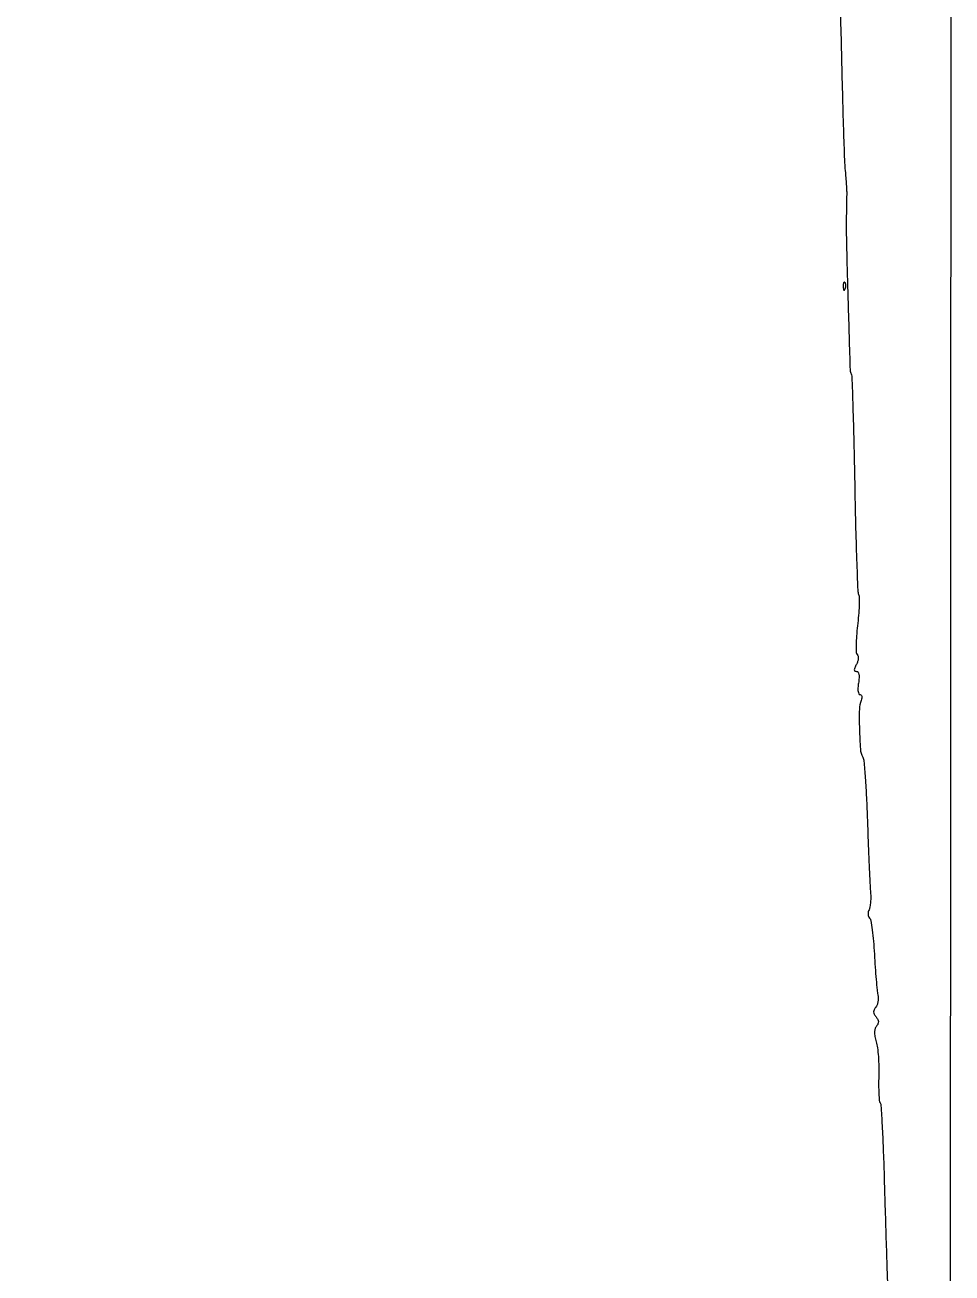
# Model space of a CAD drawing. Extents: x 0 to 4160, y 0 to 3120.
# Drawn here: x 3879.4 to 4160, y 727 to 1104.6 of the extents above; entities that cross this region are included whole.
import ezdxf

# ---------------------------------------------------------------- set-up
doc = ezdxf.new("R2010")
doc.units = 0

msp = doc.modelspace()

# ---------------------------------------------------------------- linework, layer by layer
for points in [[(4159.499279, 606.274193, 0.000001), (4159.667734, 974.478125, 0.000057), (4159.806661, 1380.08378, 0.000034), (4159.883999, 1862.25)], [(757.647081, 3119.740147, 0.000002), (520.492565, 3119.487217, 0.4139)], [(1964.75, 0.149832, 0.000016), (2717.930904, 0.232101, 0.000028), (3351.473438, 0.357111)], [(4122.573317, 1206.481896, 0.000001), (4122.704968, 1203.590889, 0.000001), (4122.849613, 1200.414719, 0.000001), (4122.98668, 1197.405154, -0.00903)], [(4126.196863, 1107.758652, -0.002715), (4126.513057, 1096, 0.001167), (4126.799682, 1083.953496, 0.001547), (4127.120077, 1072.990625, 0.0011), (4127.43734, 1063.801194, 0.015393), (4127.660495, 1060.5, -0.004497), (4127.846642, 1058.420705, -0.004304), (4127.998364, 1056.307812, -0.004267), (4128.100291, 1054.440933, -0.015401), (4128.118408, 1053.25, -0.000458), (4128.100414, 1052.159764, -0.000197), (4128.074519, 1050.70625, -0.000195), (4128.045737, 1049.158927, -0.000258), (4128.018251, 1047.75, 0.010987), (4128.035384, 1038.963759, 0.001504), (4128.529091, 1020.636118, 0.000203), (4129.151908, 1000.118338, 0.131455), (4129.477151, 999.03697, -0.130772), (4129.67551, 998.380667, -0.000359), (4129.981327, 989.037767, -0.002135), (4130.274501, 978.469128, -0.001327), (4130.532642, 966.066409, 0.001668), (4130.800463, 953.607478, 0.002586), (4131.123106, 942.856462, 0.000779), (4131.465867, 933.529197, 0.082214), (4131.721403, 932.28363, -0.090928), (4131.911208, 931.269667, -0.009642), (4131.873583, 928.856354, -0.01165), (4131.704927, 925.960281, -0.009107), (4131.391467, 922.826149, 0.010902), (4131.090152, 919.700198, 0.016574), (4130.977915, 916.974032, 0.012706), (4131.016236, 914.772993, 0.187807), (4131.321469, 914.078531, -0.153072), (4131.575991, 913.591559, -0.066712), (4131.608873, 912.854818, -0.056247), (4131.43225, 911.987964, -0.044535), (4131.057457, 911.107359, 0.019552), (4130.551767, 910.066615, 0.108251), (4130.430357, 909.460016, 0.259761), (4130.622093, 909.130068, 0.134832), (4131.095659, 909, -0.242033), (4131.559423, 908.761538, -0.113406), (4131.826383, 908.121363, -0.061234), (4131.876971, 907.044043, -0.021374), (4131.693713, 905.5, 0.023054), (4131.527447, 904.057738, 0.051016), (4131.564246, 902.952035, 0.080985), (4131.781621, 902.241343, 0.285485), (4132.169859, 902, -0.193078), (4132.519473, 901.859767, -0.156635), (4132.713606, 901.501972, -0.097199), (4132.709454, 900.941448, -0.046595), (4132.49986, 900.25, 0.092512), (4131.948102, 897.568633, 0.011273), (4131.972836, 891.537882, 0.010602), (4132.262133, 885.496359, 0.105768), (4132.95758, 883.076072, -0.101103), (4133.312691, 881.881861, -0.003222), (4133.723761, 876.822346, -0.006117), (4134.098759, 870.819679, -0.004193), (4134.383782, 864, 0.001126), (4134.633108, 857.006281, 0.001375), (4134.899046, 850.465625, 0.001148), (4135.150447, 844.96643, 0.009762), (4135.317195, 842.5, -0.020561), (4135.392934, 840.851487, -0.020696), (4135.332698, 839.205939, -0.021034), (4135.160771, 837.780545, -0.074), (4134.879897, 836.903196, 0.065069), (4134.648799, 836.223198, 0.063795), (4134.598062, 835.501971, 0.069275), (4134.727125, 834.850285, 0.113371), (4135.024609, 834.375391, -0.15631), (4135.41524, 833.616347, -0.007654), (4135.842239, 830.788539, -0.011799), (4136.224196, 827.360465, -0.008191), (4136.500666, 823.472195, 0.003585), (4136.747458, 819.482094, 0.004331), (4137.03842, 815.740297, 0.003696), (4137.333739, 812.596337, 0.029306), (4137.56592, 811.154347, -0.053046), (4137.678788, 810.153044, -0.044196), (4137.590944, 809.085202, -0.046092), (4137.329542, 808.112486, -0.08472), (4136.920615, 807.404347, 0.055072), (4136.419896, 806.644557, 0.125651), (4136.269335, 805.979594, 0.119577), (4136.453385, 805.302338, 0.047373), (4137, 804.5, -0.049314), (4137.526784, 803.720297, -0.111748), (4137.717673, 803.038674, -0.121745), (4137.589631, 802.379357, -0.064743), (4137.142877, 801.672156, 0.098256), (4136.704979, 800.864538, 0.070557), (4136.540947, 799.84861, 0.052623), (4136.651782, 798.562266, 0.024031), (4137.051671, 796.922156, -0.040283), (4137.425999, 795.136899, -0.012977), (4137.696764, 792.443976, -0.012848), (4137.843712, 789.420431, -0.014058), (4137.828301, 786.482869, 0.008718), (4137.784318, 783.721124, 0.011843), (4137.847124, 781.228961, 0.008849), (4137.984556, 779.167816, 0.117866), (4138.221224, 778.451069, -0.123796), (4138.486844, 777.613895, -0.001347), (4138.838723, 771.575051, -0.004129), (4139.169585, 764.578256, -0.002664), (4139.44274, 756.4682, 0.000422), (4139.70808, 747.379339, 0.000319), (4140.014233, 737.400034, 0.000323), (4140.313818, 728.027504, 0.00075), (4140.553536, 721, -0.001115)]]:
    msp.add_lwpolyline(points, format="xyb")
msp.add_lwpolyline([(4127.078947, 1025.416667, 0.018894), (4127.137993, 1024.670344, 0.168741), (4127.279315, 1024.37858, 0.470617), (4127.461564, 1024.395823, 0.054073), (4127.683114, 1024.8125, 0.051402), (4127.839148, 1025.359369, 0.05415), (4127.876576, 1025.916927, 0.060344), (4127.797407, 1026.402231, 0.126455), (4127.604167, 1026.729167, 0.296942), (4127.385309, 1026.77538, 0.208169), (4127.200665, 1026.592839, 0.077125), (4127.089945, 1026.112848, 0.028489)], format="xyb", close=True)

doc.saveas('drawing.dxf')
